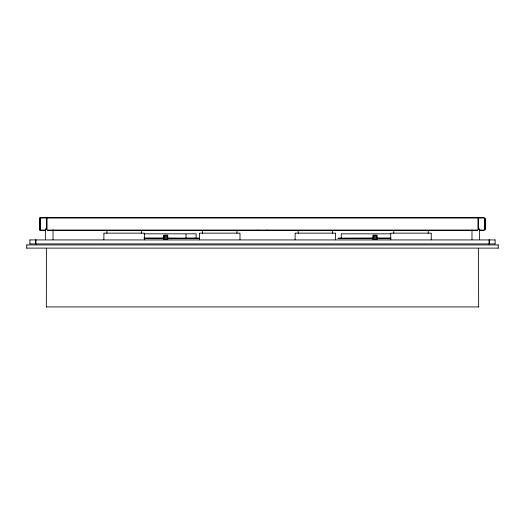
<?xml version="1.0" encoding="UTF-8"?>
<svg xmlns="http://www.w3.org/2000/svg" width="525" height="525" viewBox="0 0 525 525"><rect width="100%" height="100%" fill="white"/><g stroke="black" fill="none" stroke-linecap="round" stroke-linejoin="round"><path stroke-width="0.79" d="M29.886 239.813L29.886 244.013M35.962 239.813L35.962 244.013M35.438 244.013L35.438 239.813M45.38 228.979L45.38 239.61M46.508 248.22L46.331 307.105M106.838 230.363L106.956 233.317M141.297 233.317L141.409 230.363M202.466 230.363L202.578 233.317M236.919 233.317L237.037 230.363M298.088 230.363L298.207 233.317M332.542 233.317L332.66 230.363M338.5 238.199L340.397 238.042M342.359 238.199L372.743 238.081M393.711 230.363L393.829 233.317M428.17 233.317L428.288 230.363M489.562 239.813L489.562 244.013M489.038 244.013L489.038 239.813M478.669 307.105L478.492 248.22M495.114 244.013L495.114 239.813M45.183 230.547L39.749 230.547L39.749 217.501L47.513 217.501L46.502 218.512L46.502 229.537M26.709 248.312L26.913 248.108A3.76 2.658 -90 0 1 26.913 244.939L26.709 244.735M52.743 230.416L53.117 230.042M266.72 230.416L267.087 230.042M479.62 239.61L479.62 228.979M498.291 248.312L498.087 248.108A3.76 2.658 -90 0 0 498.087 244.939L498.291 244.735M45.485 229.084L45.938 228.979M36.081 239.932L488.919 239.932M26.913 244.939L498.087 244.939M35.319 243.895L30.004 243.895M202.578 230.482L236.919 230.482M197.006 238.068L198.87 238.199M298.207 230.482L332.542 230.482M393.829 230.482L428.17 230.482M489.681 239.932L494.996 239.932M488.919 243.895L36.081 243.895M494.996 243.895L489.681 243.895M498.087 248.108L26.913 248.108M478.492 306.928L46.508 306.928M30.004 239.932L35.319 239.932M106.956 230.482L141.297 230.482M40.76 217.632L47.007 217.632M47.513 217.632L477.488 217.632M484.24 217.632L477.993 217.632L478.498 218.512L478.498 229.537M40.76 218.006L46.633 218.006M47.513 218.006L477.488 218.006M478.367 218.006L484.24 218.006M40.76 230.042L45.17 230.042M47.513 230.042L477.488 230.042M479.83 230.042L484.24 230.042M40.76 230.416L45.445 230.416M47.513 230.416L107.297 230.416M140.877 230.416L203.123 230.416M236.703 230.416L298.128 230.416M331.708 230.416L394.767 230.416M427.527 230.416L477.488 230.416M479.555 230.416L484.24 230.416M103.996 233.146L144.257 233.146M199.618 233.146L239.879 233.146M295.247 233.146L335.508 233.146M390.869 233.146L431.13 233.146M144.067 233.822L196.009 233.822M341.368 233.822L390.6 233.822M163.846 235.167L167.652 235.167M373.098 235.167L376.904 235.167M143.811 238.042L164.246 238.081M167.849 238.081L184.885 238.199M185.364 238.081L196.009 238.081M341.368 238.081L341.887 238.081M376.373 238.081L390.6 238.081M145.018 238.317L163.859 238.317M167.777 238.317L199.605 238.317M337.772 238.317L373.104 238.317M377.029 238.317L390.954 238.317M479.062 228.979L479.515 229.084M471.883 230.042L472.257 230.416M257.913 230.042L258.28 230.416M484.746 218.512L484.746 229.537M478.367 218.512L478.367 229.537M477.993 218.512L477.993 229.537M471.982 230.311L471.982 239.61M431.248 233.428L431.248 239.82M390.751 233.428L390.751 239.82M377.022 235.456L377.022 239.551M376.753 235.456L376.753 239.551M376.012 235.456L376.012 239.551M375.001 235.456L375.001 239.551M373.99 235.456L373.99 239.551M373.249 235.456L373.249 239.551M372.973 235.456L372.973 239.551M341.25 234.104L341.25 237.792M335.626 233.428L335.626 239.82M295.122 233.428L295.122 239.82M239.997 233.428L239.997 239.82M199.5 233.428L199.5 239.82M196.127 234.104L196.127 237.792M186.001 234.104L186.001 237.792M167.777 235.456L167.777 239.551M167.501 235.456L167.501 239.551M166.76 235.456L166.76 239.551M165.749 235.456L165.749 239.551M164.738 235.456L164.738 239.551M163.997 235.456L163.997 239.551M163.728 235.456L163.728 239.551M144.375 233.428L144.375 239.82M103.878 233.428L103.878 239.82M53.248 230.042L53.248 230.547M53.018 230.311L53.018 239.61M47.007 218.512L47.007 229.537M46.633 218.512L46.633 229.537M40.254 218.512L40.254 229.537M39.887 218.512L39.887 229.537M485.113 218.512L485.113 229.537L485.113 218.512"/></g></svg>
